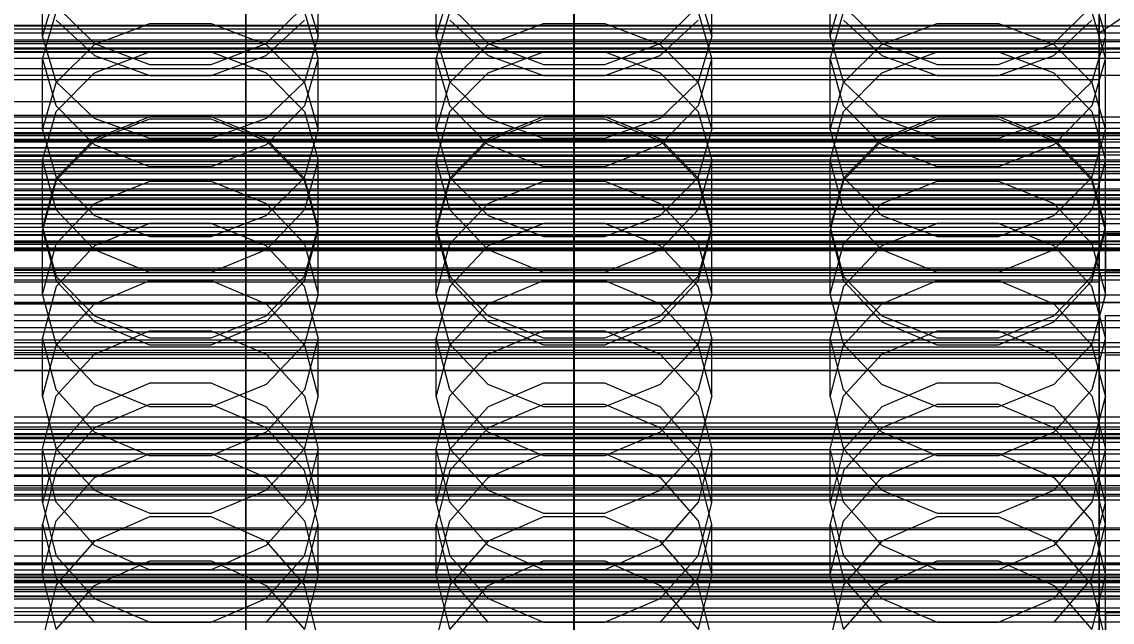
# Model space of a CAD drawing. Header units: millimetres. Extents: x -1970 to 59977, y -65068 to 6837.
# Drawn here: x -34.2 to 132, y -34122.2 to -34030.7 of the extents above; entities that cross this region are included whole.
import ezdxf

# ---------------------------------------------------------------- set-up
doc = ezdxf.new("R2010")
doc.units = ezdxf.units.MM
for name, color, linetype, lineweight in [('COTAS_O', 1, 'Continuous', 0), ('frontal_briquetadora', 7, 'Continuous', 0), ('frontal_C01', 7, 'Continuous', 0), ('frontal_C02', 7, 'Continuous', 0), ('frontal_C03', 7, 'Continuous', 0), ('frontal_mezcladora', 7, 'Continuous', 0), ('frontal_secador', 7, 'Continuous', 0)]:
    doc.layers.add(name, color=color, linetype=linetype, lineweight=lineweight)
doc.dimstyles.new('R19_100', dxfattribs={"dimtxt": 250, "dimasz": 150, "dimexe": 150, "dimexo": 80, "dimgap": 100, "dimtad": 1, "dimtih": 1, "dimtoh": 1, "dimdsep": 46, "dimcen": 0.09, "dimadec": 0, "dimazin": 0, "dimtfac": 1, "dimtdec": 4, "dimtofl": 0, "dimtmove": 0, "dimatfit": 3, "dimfxl": 1, "dimtolj": 1, "dimtzin": 0, "dimarcsym": 0})

# ---------------------------------------------------------------- blocks, each defined once
blk = doc.blocks.new('*D39')
at = {"layer": 'COTAS_O', "color": 0, "lineweight": -2, "transparency": 16777216}
for p, q in [((-1725, -34320), (-1725, -33550)), ((1725, -34320), (1725, -33550)), ((-1575, -33700), (1575, -33700))]:
    blk.add_line(p, q, dxfattribs=at)
at = {"layer": 'COTAS_O', "color": 0, "transparency": 16777216}
for points in [[(-1575, -33675), (-1575, -33725), (-1725, -33700)], [(1575, -33675), (1575, -33725), (1725, -33700)]]:
    blk.add_solid(points, dxfattribs=at)
at = {"layer": 'Defpoints', "color": 0, "transparency": 16777216}
for p in [(1725, -33700), (-1725, -34400), (1725, -34400)]:
    blk.add_point(p, dxfattribs=at)
blk = doc.blocks.new('*D42')
at = {"layer": 'COTAS_O', "color": 0, "lineweight": -2, "transparency": 16777216}
for p, q in [((-570, -33700), (200, -33700)), ((50, -34750), (50, -33850)), ((-570, -34900), (200, -34900))]:
    blk.add_line(p, q, dxfattribs=at)
at = {"layer": 'COTAS_O', "color": 0, "transparency": 16777216}
for points in [[(25, -33850), (75, -33850), (50, -33700)], [(25, -34750), (75, -34750), (50, -34900)]]:
    blk.add_solid(points, dxfattribs=at)
at = {"layer": 'Defpoints', "color": 0, "transparency": 16777216}
for p in [(-650, -33700), (50, -33700), (-650, -34900)]:
    blk.add_point(p, dxfattribs=at)
blk = doc.blocks.new('*D43')
at = {"layer": 'COTAS_O', "color": 0, "lineweight": -2, "transparency": 16777216}
for p, q in [((-650, -34820), (-650, -34050)), ((650, -34820), (650, -34050)), ((-500, -34200), (500, -34200))]:
    blk.add_line(p, q, dxfattribs=at)
at = {"layer": 'COTAS_O', "color": 0, "transparency": 16777216}
for points in [[(-500, -34175), (-500, -34225), (-650, -34200)], [(500, -34175), (500, -34225), (650, -34200)]]:
    blk.add_solid(points, dxfattribs=at)
at = {"layer": 'Defpoints', "color": 0, "transparency": 16777216}
for p in [(650, -34200), (-650, -34900), (650, -34900)]:
    blk.add_point(p, dxfattribs=at)

msp = doc.modelspace()

# ---------------------------------------------------------------- linework, layer by layer
at = {"layer": 'frontal_briquetadora'}
for p, q in [((-31, -34032.877), (-31, -34021.231)), ((11, -34032.877), (11, -34021.231)), ((29, -34032.877), (29, -34021.231)), ((71, -34032.877), (71, -34021.231)), ((89, -34032.877), (89, -34021.231)), ((131, -34032.877), (131, -34021.231)), ((-31, -34032.877), (-28.92, -34025.929)), ((8.92, -34025.929), (11, -34032.877)), ((29, -34032.877), (31.08, -34025.929)), ((68.92, -34025.929), (71, -34032.877)), ((89, -34032.877), (91.08, -34025.929)), ((128.92, -34025.929), (131, -34032.877)), ((-28.92, -34029.048), (-31, -34036.213)), ((-28.92, -34028.248), (-23.094, -34033.973)), ((3.094, -34033.973), (8.92, -34028.248)), ((11, -34036.213), (8.92, -34029.048)), ((31.08, -34029.048), (29, -34036.213)), ((31.08, -34028.248), (36.906, -34033.973)), ((63.094, -34033.973), (68.92, -34028.248)), ((71, -34036.213), (68.92, -34029.048)), ((91.08, -34029.048), (89, -34036.213)), ((91.08, -34028.248), (96.906, -34033.973)), ((123.094, -34033.973), (128.92, -34028.248)), ((131, -34036.213), (128.92, -34029.048)), ((-28.92, -34030.42), (-23.093, -34035.834)), ((3.093, -34035.834), (8.92, -34030.42)), ((31.08, -34030.42), (36.907, -34035.834)), ((63.093, -34035.834), (68.92, -34030.42)), ((91.08, -34030.42), (96.907, -34035.834)), ((123.093, -34035.834), (128.92, -34030.42)), ((-23.093, -34034.145), (-14.673, -34030.928)), ((-14.673, -34030.928), (-5.327, -34030.928)), ((-5.327, -34030.928), (3.093, -34034.145)), ((36.907, -34034.145), (45.327, -34030.928)), ((45.327, -34030.928), (54.673, -34030.928)), ((54.673, -34030.928), (63.093, -34034.145)), ((96.907, -34034.145), (105.327, -34030.928)), ((105.327, -34030.928), (114.673, -34030.928)), ((114.673, -34030.928), (123.093, -34034.145)), ((-28.92, -34039.824), (-31, -34032.877)), ((-23.094, -34033.973), (-14.674, -34037.189)), ((-5.326, -34037.189), (3.094, -34033.973)), ((11, -34032.877), (8.92, -34039.824)), ((31.08, -34039.824), (29, -34032.877)), ((36.906, -34033.973), (45.326, -34037.189)), ((54.674, -34037.189), (63.094, -34033.973)), ((71, -34032.877), (68.92, -34039.824)), ((91.08, -34039.824), (89, -34032.877)), ((96.906, -34033.973), (105.326, -34037.189)), ((114.674, -34037.189), (123.094, -34033.973)), ((131, -34032.877), (128.92, -34039.824)), ((-28.92, -34039.942), (-23.093, -34034.145)), ((-23.094, -34038.466), (-14.674, -34035.24)), ((-14.674, -34035.24), (-5.326, -34035.24)), ((-5.326, -34035.24), (3.094, -34038.466)), ((3.093, -34034.145), (8.92, -34039.942)), ((31.08, -34039.942), (36.907, -34034.145)), ((36.906, -34038.466), (45.326, -34035.24)), ((45.326, -34035.24), (54.674, -34035.24)), ((54.674, -34035.24), (63.094, -34038.466)), ((63.093, -34034.145), (68.92, -34039.942)), ((91.08, -34039.942), (96.907, -34034.145)), ((96.906, -34038.466), (105.326, -34035.24)), ((105.326, -34035.24), (114.674, -34035.24)), ((114.674, -34035.24), (123.094, -34038.466)), ((123.093, -34034.145), (128.92, -34039.942)), ((-28.92, -34043.507), (-31, -34036.213)), ((-31, -34047.171), (-31, -34036.213)), ((-23.093, -34035.834), (-14.673, -34038.839)), ((-14.674, -34037.189), (-5.326, -34037.189)), ((-5.327, -34038.839), (3.093, -34035.834)), ((11, -34036.213), (8.92, -34043.507)), ((11, -34047.171), (11, -34036.213)), ((31.08, -34043.507), (29, -34036.213)), ((29, -34047.171), (29, -34036.213)), ((36.907, -34035.834), (45.327, -34038.839)), ((45.326, -34037.189), (54.674, -34037.189)), ((54.673, -34038.839), (63.093, -34035.834)), ((71, -34036.213), (68.92, -34043.507)), ((71, -34047.171), (71, -34036.213)), ((91.08, -34043.507), (89, -34036.213)), ((89, -34047.171), (89, -34036.213)), ((96.907, -34035.834), (105.327, -34038.839)), ((105.326, -34037.189), (114.674, -34037.189)), ((114.673, -34038.839), (123.093, -34035.834)), ((131, -34036.213), (128.92, -34043.507)), ((131, -34047.171), (131, -34036.213)), ((-28.92, -34044.338), (-23.094, -34038.466)), ((-14.673, -34038.839), (-5.327, -34038.839)), ((3.094, -34038.466), (8.92, -34044.338)), ((31.08, -34044.338), (36.906, -34038.466)), ((45.327, -34038.839), (54.673, -34038.839)), ((63.094, -34038.466), (68.92, -34044.338)), ((91.08, -34044.338), (96.906, -34038.466)), ((105.327, -34038.839), (114.673, -34038.839)), ((123.094, -34038.466), (128.92, -34044.338)), ((-31, -34047.171), (-28.92, -34039.942)), ((-23.093, -34045.396), (-28.92, -34039.824)), ((8.92, -34039.824), (3.093, -34045.396)), ((8.92, -34039.942), (11, -34047.171)), ((29, -34047.171), (31.08, -34039.942)), ((36.907, -34045.396), (31.08, -34039.824)), ((68.92, -34039.824), (63.093, -34045.396)), ((68.92, -34039.942), (71, -34047.171)), ((89, -34047.171), (91.08, -34039.942)), ((96.907, -34045.396), (91.08, -34039.824)), ((128.92, -34039.824), (123.093, -34045.396)), ((128.92, -34039.942), (131, -34047.171)), ((-23.094, -34049.448), (-28.92, -34043.507)), ((8.92, -34043.507), (3.094, -34049.448)), ((36.906, -34049.448), (31.08, -34043.507)), ((68.92, -34043.507), (63.094, -34049.448)), ((96.906, -34049.448), (91.08, -34043.507)), ((128.92, -34043.507), (123.094, -34049.448)), ((-31, -34051.77), (-28.92, -34044.338)), ((-14.674, -34045.526), (-23.094, -34048.83)), ((-14.673, -34045.18), (-23.093, -34048.514)), ((-14.673, -34048.488), (-23.093, -34045.396)), ((-5.326, -34045.526), (-14.674, -34045.526)), ((-5.327, -34045.18), (-14.673, -34045.18)), ((3.093, -34048.514), (-5.327, -34045.18)), ((3.093, -34045.396), (-5.327, -34048.488)), ((3.094, -34048.83), (-5.326, -34045.526)), ((8.92, -34044.338), (11, -34051.77)), ((29, -34051.77), (31.08, -34044.338)), ((45.326, -34045.526), (36.906, -34048.83)), ((45.327, -34045.18), (36.907, -34048.514)), ((45.327, -34048.488), (36.907, -34045.396)), ((54.674, -34045.526), (45.326, -34045.526)), ((54.673, -34045.18), (45.327, -34045.18)), ((63.093, -34048.514), (54.673, -34045.18)), ((63.093, -34045.396), (54.673, -34048.488)), ((63.094, -34048.83), (54.674, -34045.526)), ((68.92, -34044.338), (71, -34051.77)), ((89, -34051.77), (91.08, -34044.338)), ((105.326, -34045.526), (96.906, -34048.83)), ((105.327, -34045.18), (96.907, -34048.514)), ((105.327, -34048.488), (96.907, -34045.396)), ((114.674, -34045.526), (105.326, -34045.526)), ((114.673, -34045.18), (105.327, -34045.18)), ((123.093, -34048.514), (114.673, -34045.18)), ((123.093, -34045.396), (114.673, -34048.488)), ((123.094, -34048.83), (114.674, -34045.526)), ((128.92, -34044.338), (131, -34051.77)), ((-31, -34047.171), (-28.92, -34054.4)), ((8.92, -34054.4), (11, -34047.171)), ((29, -34047.171), (31.08, -34054.4)), ((68.92, -34054.4), (71, -34047.171)), ((89, -34047.171), (91.08, -34054.4)), ((128.92, -34054.4), (131, -34047.171)), ((-23.093, -34048.514), (-28.92, -34054.522)), ((-23.094, -34048.83), (-28.92, -34054.842)), ((-5.327, -34048.488), (-14.673, -34048.488)), ((8.92, -34054.522), (3.093, -34048.514)), ((8.92, -34054.842), (3.094, -34048.83)), ((36.907, -34048.514), (31.08, -34054.522)), ((36.906, -34048.83), (31.08, -34054.842)), ((54.673, -34048.488), (45.327, -34048.488)), ((68.92, -34054.522), (63.093, -34048.514)), ((68.92, -34054.842), (63.094, -34048.83)), ((96.907, -34048.514), (91.08, -34054.522)), ((96.906, -34048.83), (91.08, -34054.842)), ((114.673, -34048.488), (105.327, -34048.488)), ((128.92, -34054.522), (123.093, -34048.514)), ((128.92, -34054.842), (123.094, -34048.83)), ((-14.674, -34052.781), (-23.094, -34049.448)), ((3.094, -34049.448), (-5.326, -34052.781)), ((45.326, -34052.781), (36.906, -34049.448)), ((63.094, -34049.448), (54.674, -34052.781)), ((105.326, -34052.781), (96.906, -34049.448)), ((123.094, -34049.448), (114.674, -34052.781)), ((-160, -34051.97), (200, -34051.97)), ((-28.92, -34059.324), (-31, -34051.77)), ((-31, -34062.014), (-31, -34051.77)), ((11, -34051.77), (8.92, -34059.324)), ((11, -34062.014), (11, -34051.77)), ((31.08, -34059.324), (29, -34051.77)), ((29, -34062.014), (29, -34051.77)), ((71, -34051.77), (68.92, -34059.324)), ((71, -34062.014), (71, -34051.77)), ((91.08, -34059.324), (89, -34051.77)), ((89, -34062.014), (89, -34051.77)), ((131, -34051.77), (128.92, -34059.324)), ((131, -34062.014), (131, -34051.77)), ((-5.326, -34052.781), (-14.674, -34052.781)), ((54.674, -34052.781), (45.326, -34052.781)), ((114.674, -34052.781), (105.326, -34052.781)), ((-28.92, -34054.522), (-31, -34062.014)), ((-28.92, -34054.842), (-31, -34062.443)), ((-28.92, -34054.4), (-23.093, -34060.197)), ((-23.093, -34058.398), (-14.673, -34054.99)), ((-14.673, -34054.99), (-5.327, -34054.99)), ((-5.327, -34054.99), (3.093, -34058.398)), ((3.093, -34060.197), (8.92, -34054.4)), ((11, -34062.014), (8.92, -34054.522)), ((11, -34062.443), (8.92, -34054.842)), ((31.08, -34054.522), (29, -34062.014)), ((31.08, -34054.842), (29, -34062.443)), ((31.08, -34054.4), (36.907, -34060.197)), ((36.907, -34058.398), (45.327, -34054.99)), ((45.327, -34054.99), (54.673, -34054.99)), ((54.673, -34054.99), (63.093, -34058.398)), ((63.093, -34060.197), (68.92, -34054.4)), ((71, -34062.014), (68.92, -34054.522)), ((71, -34062.443), (68.92, -34054.842)), ((91.08, -34054.522), (89, -34062.014)), ((91.08, -34054.842), (89, -34062.443)), ((91.08, -34054.4), (96.907, -34060.197)), ((96.907, -34058.398), (105.327, -34054.99)), ((105.327, -34054.99), (114.673, -34054.99)), ((114.673, -34054.99), (123.093, -34058.398)), ((123.093, -34060.197), (128.92, -34054.4)), ((131, -34062.014), (128.92, -34054.522)), ((131, -34062.443), (128.92, -34054.842)), ((-160, -34056.386), (200, -34056.386)), ((-28.92, -34064.539), (-23.093, -34058.398)), ((3.093, -34058.398), (8.92, -34064.539)), ((31.08, -34064.539), (36.907, -34058.398)), ((63.093, -34058.398), (68.92, -34064.539)), ((91.08, -34064.539), (96.907, -34058.398)), ((123.093, -34058.398), (128.92, -34064.539)), ((-160, -34060.009), (200, -34060.009)), ((-23.094, -34065.466), (-28.92, -34059.324)), ((-23.093, -34060.197), (-14.673, -34063.414)), ((-5.327, -34063.414), (3.093, -34060.197)), ((8.92, -34059.324), (3.094, -34065.466)), ((36.906, -34065.466), (31.08, -34059.324)), ((36.907, -34060.197), (45.327, -34063.414)), ((54.673, -34063.414), (63.093, -34060.197)), ((68.92, -34059.324), (63.094, -34065.466)), ((96.906, -34065.466), (91.08, -34059.324)), ((96.907, -34060.197), (105.327, -34063.414)), ((114.673, -34063.414), (123.093, -34060.197)), ((128.92, -34059.324), (123.094, -34065.466)), ((-31, -34062.014), (-28.92, -34069.506)), ((-14.674, -34061.412), (-23.094, -34064.828)), ((-5.326, -34061.412), (-14.674, -34061.412)), ((3.094, -34064.828), (-5.326, -34061.412)), ((8.92, -34069.506), (11, -34062.014)), ((29, -34062.014), (31.08, -34069.506)), ((45.326, -34061.412), (36.906, -34064.828)), ((54.674, -34061.412), (45.326, -34061.412)), ((63.094, -34064.828), (54.674, -34061.412)), ((68.92, -34069.506), (71, -34062.014)), ((89, -34062.014), (91.08, -34069.506)), ((105.326, -34061.412), (96.906, -34064.828)), ((114.674, -34061.412), (105.326, -34061.412)), ((123.094, -34064.828), (114.674, -34061.412)), ((128.92, -34069.506), (131, -34062.014)), ((-31, -34072.197), (-31, -34062.443)), ((-31, -34062.443), (-28.92, -34070.159)), ((-14.673, -34063.414), (-5.327, -34063.414)), ((8.92, -34070.159), (11, -34062.443)), ((11, -34072.197), (11, -34062.443)), ((29, -34072.197), (29, -34062.443)), ((29, -34062.443), (31.08, -34070.159)), ((45.327, -34063.414), (54.673, -34063.414)), ((68.92, -34070.159), (71, -34062.443)), ((71, -34072.197), (71, -34062.443)), ((89, -34072.197), (89, -34062.443)), ((89, -34062.443), (91.08, -34070.159)), ((105.327, -34063.414), (114.673, -34063.414)), ((128.92, -34070.159), (131, -34062.443)), ((131, -34072.197), (131, -34062.443)), ((-160, -34064.151), (200, -34064.151)), ((-31, -34072.197), (-28.92, -34064.539)), ((-23.094, -34064.828), (-28.92, -34071.036)), ((-14.674, -34068.909), (-23.094, -34065.466)), ((3.094, -34065.466), (-5.326, -34068.909)), ((8.92, -34071.036), (3.094, -34064.828)), ((8.92, -34064.539), (11, -34072.197)), ((29, -34072.197), (31.08, -34064.539)), ((36.906, -34064.828), (31.08, -34071.036)), ((45.326, -34068.909), (36.906, -34065.466)), ((63.094, -34065.466), (54.674, -34068.909)), ((68.92, -34071.036), (63.094, -34064.828)), ((68.92, -34064.539), (71, -34072.197)), ((89, -34072.197), (91.08, -34064.539)), ((96.906, -34064.828), (91.08, -34071.036)), ((105.326, -34068.909), (96.906, -34065.466)), ((123.094, -34065.466), (114.674, -34068.909)), ((128.92, -34071.036), (123.094, -34064.828)), ((128.92, -34064.539), (131, -34072.197)), ((-160, -34068.567), (200, -34068.567)), ((-5.326, -34068.909), (-14.674, -34068.909)), ((54.674, -34068.909), (45.326, -34068.909)), ((114.674, -34068.909), (105.326, -34068.909)), ((-28.92, -34069.506), (-23.093, -34075.515)), ((-28.92, -34070.159), (-23.094, -34076.428)), ((-23.093, -34073.656), (-14.673, -34070.144)), ((-14.673, -34070.144), (-5.327, -34070.144)), ((-5.327, -34070.144), (3.093, -34073.656)), ((3.093, -34075.515), (8.92, -34069.506)), ((3.094, -34076.428), (8.92, -34070.159)), ((31.08, -34069.506), (36.907, -34075.515)), ((31.08, -34070.159), (36.906, -34076.428)), ((36.907, -34073.656), (45.327, -34070.144)), ((45.327, -34070.144), (54.673, -34070.144)), ((54.673, -34070.144), (63.093, -34073.656)), ((63.093, -34075.515), (68.92, -34069.506)), ((63.094, -34076.428), (68.92, -34070.159)), ((91.08, -34069.506), (96.907, -34075.515)), ((91.08, -34070.159), (96.906, -34076.428)), ((96.907, -34073.656), (105.327, -34070.144)), ((105.327, -34070.144), (114.673, -34070.144)), ((114.673, -34070.144), (123.093, -34073.656)), ((123.093, -34075.515), (128.92, -34069.506)), ((123.094, -34076.428), (128.92, -34070.159)), ((-28.92, -34071.036), (-31, -34078.875)), ((-28.92, -34079.855), (-31, -34072.197)), ((11, -34078.875), (8.92, -34071.036)), ((11, -34072.197), (8.92, -34079.855)), ((31.08, -34071.036), (29, -34078.875)), ((31.08, -34079.855), (29, -34072.197)), ((71, -34078.875), (68.92, -34071.036)), ((71, -34072.197), (68.92, -34079.855)), ((91.08, -34071.036), (89, -34078.875)), ((91.08, -34079.855), (89, -34072.197)), ((131, -34078.875), (128.92, -34071.036)), ((131, -34072.197), (128.92, -34079.855)), ((-28.92, -34079.984), (-23.093, -34073.656)), ((3.093, -34073.656), (8.92, -34079.984)), ((31.08, -34079.984), (36.907, -34073.656)), ((63.093, -34073.656), (68.92, -34079.984)), ((91.08, -34079.984), (96.907, -34073.656)), ((123.093, -34073.656), (128.92, -34079.984)), ((-23.093, -34075.515), (-14.673, -34078.849)), ((-5.327, -34078.849), (3.093, -34075.515)), ((36.907, -34075.515), (45.327, -34078.849)), ((54.673, -34078.849), (63.093, -34075.515)), ((96.907, -34075.515), (105.327, -34078.849)), ((114.673, -34078.849), (123.093, -34075.515)), ((-23.094, -34076.428), (-14.674, -34079.94)), ((-5.326, -34079.94), (3.094, -34076.428)), ((36.906, -34076.428), (45.326, -34079.94)), ((54.674, -34079.94), (63.094, -34076.428)), ((96.906, -34076.428), (105.326, -34079.94)), ((114.674, -34079.94), (123.094, -34076.428)), ((-28.92, -34086.819), (-31, -34078.875)), ((-31, -34087.875), (-31, -34078.875)), ((-23.094, -34081.332), (-14.674, -34077.812)), ((-14.674, -34077.812), (-5.326, -34077.812)), ((-14.673, -34078.849), (-5.327, -34078.849)), ((-5.326, -34077.812), (3.094, -34081.332)), ((11, -34078.875), (8.92, -34086.82)), ((11, -34087.875), (11, -34078.875)), ((31.08, -34086.819), (29, -34078.875)), ((29, -34087.875), (29, -34078.875)), ((36.906, -34081.332), (45.326, -34077.812)), ((45.326, -34077.812), (54.674, -34077.812)), ((45.327, -34078.849), (54.673, -34078.849)), ((54.674, -34077.812), (63.094, -34081.332)), ((71, -34078.875), (68.92, -34086.82)), ((71, -34087.875), (71, -34078.875)), ((91.08, -34086.819), (89, -34078.875)), ((89, -34087.875), (89, -34078.875)), ((96.906, -34081.332), (105.326, -34077.812)), ((105.326, -34077.812), (114.674, -34077.812)), ((105.327, -34078.849), (114.673, -34078.849)), ((114.674, -34077.812), (123.094, -34081.332)), ((131, -34078.875), (128.92, -34086.82)), ((131, -34087.875), (131, -34078.875)), ((-31, -34087.875), (-28.92, -34079.984)), ((-23.093, -34085.996), (-28.92, -34079.855)), ((-14.674, -34079.94), (-5.326, -34079.94)), ((8.92, -34079.855), (3.093, -34085.996)), ((8.92, -34079.984), (11, -34087.875)), ((29, -34087.875), (31.08, -34079.984)), ((36.907, -34085.996), (31.08, -34079.855)), ((45.326, -34079.94), (54.674, -34079.94)), ((68.92, -34079.855), (63.093, -34085.996)), ((68.92, -34079.984), (71, -34087.875)), ((89, -34087.875), (91.08, -34079.984)), ((96.907, -34085.996), (91.08, -34079.855)), ((105.326, -34079.94), (114.674, -34079.94)), ((128.92, -34079.855), (123.093, -34085.996)), ((128.92, -34079.984), (131, -34087.875)), ((-28.92, -34087.722), (-23.094, -34081.332)), ((3.094, -34081.332), (8.92, -34087.722)), ((31.08, -34087.722), (36.906, -34081.332)), ((63.094, -34081.332), (68.92, -34087.722)), ((91.08, -34087.722), (96.906, -34081.332)), ((123.094, -34081.332), (128.92, -34087.722)), ((-23.094, -34093.266), (-28.92, -34086.819)), ((-14.673, -34085.792), (-23.093, -34089.399)), ((-14.673, -34089.404), (-23.093, -34085.996)), ((-5.327, -34085.792), (-14.673, -34085.792)), ((3.093, -34089.399), (-5.327, -34085.792)), ((3.093, -34085.996), (-5.327, -34089.404)), ((8.92, -34086.82), (3.094, -34093.266)), ((36.906, -34093.266), (31.08, -34086.819)), ((45.327, -34085.792), (36.907, -34089.399)), ((45.327, -34089.404), (36.907, -34085.996)), ((54.673, -34085.792), (45.327, -34085.792)), ((63.093, -34089.399), (54.673, -34085.792)), ((63.093, -34085.996), (54.673, -34089.404)), ((68.92, -34086.82), (63.094, -34093.266)), ((96.906, -34093.266), (91.08, -34086.819)), ((105.327, -34085.792), (96.907, -34089.399)), ((105.327, -34089.404), (96.907, -34085.996)), ((114.673, -34085.792), (105.327, -34085.792)), ((123.093, -34089.399), (114.673, -34085.792)), ((123.093, -34085.996), (114.673, -34089.404)), ((128.92, -34086.82), (123.094, -34093.266)), ((-31, -34095.779), (-28.92, -34087.722)), ((-31, -34087.875), (-28.92, -34095.766)), ((8.92, -34087.722), (11, -34095.779)), ((8.92, -34095.766), (11, -34087.875)), ((29, -34095.779), (31.08, -34087.722)), ((29, -34087.875), (31.08, -34095.766)), ((68.92, -34087.722), (71, -34095.779)), ((68.92, -34095.766), (71, -34087.875)), ((89, -34095.779), (91.08, -34087.722)), ((89, -34087.875), (91.08, -34095.766)), ((128.92, -34087.722), (131, -34095.779)), ((128.92, -34095.766), (131, -34087.875)), ((-23.093, -34089.399), (-28.92, -34095.899)), ((-14.674, -34089.012), (-23.094, -34092.596)), ((-5.326, -34089.012), (-14.674, -34089.012)), ((-5.327, -34089.404), (-14.673, -34089.404)), ((3.094, -34092.596), (-5.326, -34089.012)), ((8.92, -34095.899), (3.093, -34089.399)), ((36.907, -34089.399), (31.08, -34095.899)), ((45.326, -34089.012), (36.906, -34092.596)), ((54.674, -34089.012), (45.326, -34089.012)), ((54.673, -34089.404), (45.327, -34089.404)), ((63.094, -34092.596), (54.674, -34089.012)), ((68.92, -34095.899), (63.093, -34089.399)), ((96.907, -34089.399), (91.08, -34095.899)), ((105.326, -34089.012), (96.906, -34092.596)), ((114.674, -34089.012), (105.326, -34089.012)), ((114.673, -34089.404), (105.327, -34089.404)), ((123.094, -34092.596), (114.674, -34089.012)), ((128.92, -34095.899), (123.093, -34089.399)), ((-23.094, -34092.596), (-28.92, -34099.099)), ((-14.674, -34096.873), (-23.094, -34093.266)), ((3.094, -34093.266), (-5.326, -34096.873)), ((8.92, -34099.099), (3.094, -34092.596)), ((36.906, -34092.596), (31.08, -34099.099)), ((45.326, -34096.873), (36.906, -34093.266)), ((63.094, -34093.266), (54.674, -34096.873)), ((68.92, -34099.099), (63.094, -34092.596)), ((96.906, -34092.596), (91.08, -34099.099)), ((105.326, -34096.873), (96.906, -34093.266)), ((123.094, -34093.266), (114.674, -34096.873)), ((128.92, -34099.099), (123.094, -34092.596)), ((-28.92, -34103.933), (-31, -34095.779)), ((-31, -34104.004), (-31, -34095.779)), ((-28.92, -34095.899), (-31, -34104.004)), ((-28.92, -34095.766), (-23.093, -34102.094)), ((-23.093, -34100.145), (-14.673, -34096.48)), ((-5.326, -34096.873), (-14.674, -34096.873)), ((-14.673, -34096.48), (-5.327, -34096.48)), ((-5.327, -34096.48), (3.093, -34100.145)), ((3.093, -34102.094), (8.92, -34095.766)), ((11, -34095.779), (8.92, -34103.933)), ((11, -34104.004), (8.92, -34095.899)), ((11, -34104.004), (11, -34095.779)), ((31.08, -34103.933), (29, -34095.779)), ((29, -34104.004), (29, -34095.779)), ((31.08, -34095.899), (29, -34104.004)), ((31.08, -34095.766), (36.907, -34102.094)), ((36.907, -34100.145), (45.327, -34096.48)), ((54.674, -34096.873), (45.326, -34096.873)), ((45.327, -34096.48), (54.673, -34096.48)), ((54.673, -34096.48), (63.093, -34100.145)), ((63.093, -34102.094), (68.92, -34095.766)), ((71, -34095.779), (68.92, -34103.933)), ((71, -34104.004), (68.92, -34095.899)), ((71, -34104.004), (71, -34095.779)), ((91.08, -34103.933), (89, -34095.779)), ((89, -34104.004), (89, -34095.779)), ((91.08, -34095.899), (89, -34104.004)), ((91.08, -34095.766), (96.907, -34102.094)), ((96.907, -34100.145), (105.327, -34096.48)), ((114.674, -34096.873), (105.326, -34096.873)), ((105.327, -34096.48), (114.673, -34096.48)), ((114.673, -34096.48), (123.093, -34100.145)), ((123.093, -34102.094), (128.92, -34095.766)), ((131, -34095.779), (128.92, -34103.933)), ((131, -34104.004), (128.92, -34095.899)), ((131, -34104.004), (131, -34095.779)), ((200, -34100), (-160, -34100)), ((-28.92, -34099.099), (-31, -34107.292)), ((-28.92, -34106.751), (-23.093, -34100.145)), ((3.093, -34100.145), (8.92, -34106.751)), ((11, -34107.292), (8.92, -34099.099)), ((31.08, -34099.099), (29, -34107.292)), ((31.08, -34106.751), (36.907, -34100.145)), ((63.093, -34100.145), (68.92, -34106.751)), ((71, -34107.292), (68.92, -34099.099)), ((91.08, -34099.099), (89, -34107.292)), ((91.08, -34106.751), (96.907, -34100.145)), ((123.093, -34100.145), (128.92, -34106.751)), ((131, -34107.292), (128.92, -34099.099)), ((-23.093, -34102.094), (-14.673, -34105.606)), ((-5.327, -34105.606), (3.093, -34102.094)), ((36.907, -34102.094), (45.327, -34105.606)), ((54.673, -34105.606), (63.093, -34102.094)), ((96.907, -34102.094), (105.327, -34105.606)), ((114.673, -34105.606), (123.093, -34102.094)), ((-31, -34104.004), (-28.92, -34112.109)), ((-23.094, -34110.541), (-28.92, -34103.933)), ((8.92, -34103.933), (3.094, -34110.541)), ((8.92, -34112.109), (11, -34104.004)), ((29, -34104.004), (31.08, -34112.109)), ((36.906, -34110.541), (31.08, -34103.933)), ((68.92, -34103.933), (63.094, -34110.541)), ((68.92, -34112.109), (71, -34104.004)), ((89, -34104.004), (91.08, -34112.109)), ((96.906, -34110.541), (91.08, -34103.933)), ((128.92, -34103.933), (123.094, -34110.541)), ((128.92, -34112.109), (131, -34104.004)), ((-31, -34114.988), (-28.92, -34106.751)), ((-14.674, -34106.182), (-23.094, -34109.855)), ((-5.326, -34106.182), (-14.674, -34106.182)), ((-14.673, -34105.606), (-5.327, -34105.606)), ((3.094, -34109.855), (-5.326, -34106.182)), ((8.92, -34106.751), (11, -34114.988)), ((29, -34114.988), (31.08, -34106.751)), ((45.326, -34106.182), (36.906, -34109.855)), ((54.674, -34106.182), (45.326, -34106.182)), ((45.327, -34105.606), (54.673, -34105.606)), ((63.094, -34109.855), (54.674, -34106.182)), ((68.92, -34106.751), (71, -34114.988)), ((89, -34114.988), (91.08, -34106.751)), ((105.326, -34106.182), (96.906, -34109.855)), ((114.674, -34106.182), (105.326, -34106.182)), ((105.327, -34105.606), (114.673, -34105.606)), ((123.094, -34109.855), (114.674, -34106.182)), ((128.92, -34106.751), (131, -34114.988)), ((-31, -34114.988), (-31, -34107.292)), ((-31, -34107.292), (-28.92, -34115.574)), ((8.92, -34115.574), (11, -34107.292)), ((11, -34114.988), (11, -34107.292)), ((29, -34114.988), (29, -34107.292)), ((29, -34107.292), (31.08, -34115.574)), ((68.92, -34115.574), (71, -34107.292)), ((71, -34114.988), (71, -34107.292)), ((89, -34114.988), (89, -34107.292)), ((89, -34107.292), (91.08, -34115.574)), ((128.92, -34115.574), (131, -34107.292)), ((131, -34114.988), (131, -34107.292)), ((-23.094, -34109.855), (-28.92, -34116.514)), ((8.92, -34116.514), (3.094, -34109.855)), ((36.906, -34109.855), (31.08, -34116.514)), ((68.92, -34116.514), (63.094, -34109.855)), ((96.906, -34109.855), (91.08, -34116.514)), ((128.92, -34116.514), (123.094, -34109.855)), ((-28.92, -34112.109), (-23.093, -34118.608)), ((-14.674, -34114.235), (-23.094, -34110.541)), ((3.094, -34110.541), (-5.326, -34114.235)), ((3.093, -34118.608), (8.92, -34112.109)), ((31.08, -34112.109), (36.907, -34118.608)), ((45.326, -34114.235), (36.906, -34110.541)), ((63.094, -34110.541), (54.674, -34114.235)), ((63.093, -34118.608), (68.92, -34112.109)), ((91.08, -34112.109), (96.907, -34118.608)), ((105.326, -34114.235), (96.906, -34110.541)), ((123.094, -34110.541), (114.674, -34114.235)), ((123.093, -34118.608), (128.92, -34112.109)), ((-23.093, -34116.612), (-14.673, -34112.866)), ((-14.673, -34112.866), (-5.327, -34112.866)), ((-5.327, -34112.866), (3.093, -34116.612)), ((36.907, -34116.612), (45.327, -34112.866)), ((45.327, -34112.866), (54.673, -34112.866)), ((54.673, -34112.866), (63.093, -34116.612)), ((96.907, -34116.612), (105.327, -34112.866)), ((105.327, -34112.866), (114.673, -34112.866)), ((114.673, -34112.866), (123.093, -34116.612)), ((-28.92, -34123.224), (-31, -34114.988)), ((-5.326, -34114.235), (-14.674, -34114.235)), ((11, -34114.988), (8.92, -34123.224)), ((31.08, -34123.224), (29, -34114.988)), ((54.674, -34114.235), (45.326, -34114.235)), ((71, -34114.988), (68.92, -34123.224)), ((91.08, -34123.224), (89, -34114.988)), ((114.674, -34114.235), (105.326, -34114.235)), ((131, -34114.988), (128.92, -34123.224)), ((-28.92, -34116.514), (-31, -34124.892)), ((-28.92, -34115.574), (-23.094, -34122.28)), ((-28.92, -34123.363), (-23.093, -34116.612)), ((3.093, -34116.612), (8.92, -34123.363)), ((3.094, -34122.28), (8.92, -34115.574)), ((11, -34124.892), (8.92, -34116.514)), ((31.08, -34116.514), (29, -34124.892)), ((31.08, -34115.574), (36.906, -34122.28)), ((31.08, -34123.363), (36.907, -34116.612)), ((63.093, -34116.612), (68.92, -34123.363)), ((63.094, -34122.28), (68.92, -34115.574)), ((71, -34124.892), (68.92, -34116.514)), ((91.08, -34116.514), (89, -34124.892)), ((91.08, -34115.574), (96.906, -34122.28)), ((91.08, -34123.363), (96.907, -34116.612)), ((123.093, -34116.612), (128.92, -34123.363)), ((123.094, -34122.28), (128.92, -34115.574)), ((131, -34124.892), (128.92, -34116.514)), ((-23.093, -34118.608), (-14.673, -34122.215)), ((-5.327, -34122.215), (3.093, -34118.608)), ((36.907, -34118.608), (45.327, -34122.215)), ((54.673, -34122.215), (63.093, -34118.608)), ((96.907, -34118.608), (105.327, -34122.215)), ((114.673, -34122.215), (123.093, -34118.608)), ((-14.673, -34122.215), (-5.327, -34122.215)), ((45.327, -34122.215), (54.673, -34122.215)), ((105.327, -34122.215), (114.673, -34122.215))]:
    msp.add_line(p, q, dxfattribs=at)
at = {"layer": 'frontal_C01'}
for p, q in [((0, -33735.682), (0, -34032.379)), ((130, -33735.682), (130, -34032.379)), ((130, -34032.379), (228.298, -33966.78)), ((0, -34323.357), (0, -34026.66)), ((130, -34323.357), (130, -34026.66)), ((-130, -34031.202), (130, -34031.202)), ((-130, -34031.755), (130, -34031.755)), ((-130, -34032.379), (0, -34032.379)), ((-130, -34032.379), (130, -34032.379)), ((0, -34032.379), (0, -34329.075)), ((0, -34032.379), (130, -34032.379)), ((130, -34031.755), (130, -34031.202)), ((130, -34031.202), (130, -34032.379)), ((130, -34033.998), (130, -34031.755)), ((130, -34032.379), (130, -34329.075)), ((130, -34032.379), (130, -34035.204)), ((-130, -34033.998), (130, -34033.998)), ((130, -34037.781), (130, -34033.998)), ((-130, -34035.204), (130, -34035.204)), ((130, -34035.204), (130, -34039.486)), ((-130, -34037.781), (130, -34037.781)), ((130, -34042.844), (130, -34037.781)), ((-130, -34039.486), (130, -34039.486)), ((130, -34039.486), (130, -34044.932)), ((-130, -34042.844), (130, -34042.844)), ((130, -34048.842), (130, -34042.844)), ((-130, -34044.932), (130, -34044.932)), ((130, -34044.932), (130, -34051.172)), ((-148, -34047.584), (148, -34047.584)), ((-148, -34047.779), (148, -34047.779)), ((-148, -34048.001), (148, -34048.001)), ((-148, -34048.575), (148, -34048.575)), ((130, -34048.842), (-130, -34048.842)), ((130, -34055.368), (130, -34048.842)), ((-148, -34049.002), (148, -34049.002)), ((-148, -34049.915), (148, -34049.915)), ((-148, -34050.519), (148, -34050.519)), ((-148, -34051.709), (148, -34051.709)), ((-130, -34051.172), (130, -34051.172)), ((130, -34051.172), (130, -34057.779)), ((-148, -34052.449), (148, -34052.449)), ((148, -34053.834), (-148, -34053.834)), ((-148, -34054.659), (148, -34054.659)), ((-130, -34055.368), (130, -34055.368)), ((130, -34061.976), (130, -34055.368)), ((-148, -34056.146), (148, -34056.146)), ((-148, -34057.001), (148, -34057.001)), ((-148, -34058.488), (148, -34058.488)), ((-130, -34057.779), (130, -34057.779)), ((130, -34057.779), (130, -34064.305)), ((-148, -34059.313), (148, -34059.313)), ((-148, -34060.699), (148, -34060.699)), ((-148, -34061.438), (148, -34061.438)), ((-130, -34061.976), (130, -34061.976)), ((130, -34068.215), (130, -34061.976)), ((-148, -34062.628), (148, -34062.628)), ((-148, -34063.232), (148, -34063.232)), ((-148, -34064.145), (148, -34064.145)), ((-148, -34064.573), (148, -34064.573)), ((-148, -34065.147), (148, -34065.147)), ((-148, -34065.368), (148, -34065.368)), ((-148, -34065.563), (148, -34065.563)), ((-130, -34064.305), (130, -34064.305)), ((130, -34064.305), (130, -34070.303)), ((-130, -34068.215), (130, -34068.215)), ((130, -34073.661), (130, -34068.215)), ((-130, -34070.303), (130, -34070.303)), ((130, -34070.303), (130, -34075.366)), ((-130, -34073.661), (130, -34073.661)), ((130, -34077.943), (130, -34073.661)), ((-130, -34075.366), (130, -34075.366)), ((130, -34075.366), (130, -34079.149)), ((131, -34081.526), (131, -34075.438)), ((131, -34075.438), (149, -34075.438)), ((131, -34120.78), (131, -34075.438)), ((-130, -34077.943), (130, -34077.943)), ((130, -34080.768), (130, -34077.943)), ((-130, -34079.149), (130, -34079.149)), ((130, -34079.149), (130, -34081.392)), ((-130, -34080.768), (130, -34080.768)), ((-130, -34081.392), (130, -34081.392)), ((-130, -34081.945), (130, -34081.945)), ((130, -34081.945), (130, -34080.768)), ((130, -34081.392), (130, -34081.945)), ((149, -34081.526), (131, -34081.526)), ((131, -34126.867), (131, -34081.526)), ((-425, -34115.14), (425, -34115.14)), ((-450, -34115.971), (450, -34115.971)), ((149, -34120.78), (131, -34120.78)), ((131, -34120.78), (131, -34126.867))]:
    msp.add_line(p, q, dxfattribs=at)
at = {"layer": 'frontal_C02'}
for p, q in [((0, -34253.153), (0, -33968.332)), ((130, -34253.153), (130, -33968.332)), ((0, -33974.073), (0, -34258.894)), ((130, -33974.073), (130, -34258.894)), ((131, -34062.959), (131, -34017.437)), ((131, -34068.804), (131, -34023.283)), ((-425, -34057.502), (425, -34057.502)), ((430, -34059.136), (-430, -34059.136)), ((149, -34062.959), (131, -34062.959)), ((131, -34062.959), (131, -34068.804)), ((430, -34064.136), (-430, -34064.136)), ((131, -34068.804), (149, -34068.804)), ((425, -34068.978), (-425, -34068.978)), ((425, -34072.349), (-425, -34072.349)), ((-425, -34083.825), (425, -34083.825))]:
    msp.add_line(p, q, dxfattribs=at)
at = {"layer": 'frontal_C03'}
for p, q in [((1250, -34031.353), (-1250, -34031.353)), ((1250, -34032.41), (-1250, -34032.41)), ((1250, -34034.717), (-1250, -34034.717)), ((1250, -34035.371), (-1250, -34035.371)), ((1250, -34036.252), (-1250, -34036.252)), ((1250, -34046.059), (-1250, -34046.059)), ((1250, -34046.94), (-1250, -34046.94)), ((1250, -34047.593), (-1250, -34047.593)), ((1250, -34049.901), (-1250, -34049.901)), ((-1250, -34050.958), (1250, -34050.958)), ((1250, -34053.81), (-1250, -34053.81)), ((1250, -34054.868), (-1250, -34054.868)), ((1250, -34057.175), (-1250, -34057.175)), ((1250, -34057.828), (-1250, -34057.828)), ((1250, -34058.71), (-1250, -34058.71)), ((1250, -34068.516), (-1250, -34068.516)), ((1250, -34069.398), (-1250, -34069.398)), ((1250, -34070.051), (-1250, -34070.051)), ((1250, -34072.358), (-1250, -34072.358)), ((-1250, -34073.416), (1250, -34073.416)), ((1250, -34076.268), (-1250, -34076.268)), ((1250, -34077.325), (-1250, -34077.325)), ((1250, -34079.633), (-1250, -34079.633)), ((1250, -34080.286), (-1250, -34080.286)), ((1250, -34081.167), (-1250, -34081.167)), ((1250, -34090.974), (-1250, -34090.974)), ((1250, -34091.855), (-1250, -34091.855)), ((1250, -34092.509), (-1250, -34092.509)), ((-1250, -34092.816), (1250, -34092.816)), ((-1250, -34093.614), (1250, -34093.614)), ((-1250, -34094.198), (1250, -34094.198)), ((1250, -34094.816), (-1250, -34094.816)), ((-1250, -34095.873), (1250, -34095.873)), ((-1250, -34096.536), (1250, -34096.536)), ((-1250, -34097.665), (1250, -34097.665)), ((1250, -34098.726), (-1250, -34098.726)), ((1250, -34099.783), (-1250, -34099.783)), ((-1250, -34101.385), (1250, -34101.385)), ((1250, -34102.09), (-1250, -34102.09)), ((1250, -34102.744), (-1250, -34102.744)), ((-1250, -34102.981), (1250, -34102.981)), ((1250, -34103.625), (-1250, -34103.625)), ((-1250, -34107.828), (1250, -34107.828)), ((-1250, -34109.784), (1250, -34109.784)), ((1250, -34113.431), (-1250, -34113.431)), ((1250, -34114.313), (-1250, -34114.313)), ((1250, -34114.966), (-1250, -34114.966)), ((-1250, -34115.429), (1250, -34115.429)), ((-1268, -34115.802), (1268, -34115.802)), ((-1268, -34116.026), (1268, -34116.026)), ((-1268, -34116.191), (1268, -34116.191)), ((-1268, -34116.848), (1268, -34116.848)), ((-1268, -34117.166), (1268, -34117.166)), ((-1268, -34118.212), (1268, -34118.212)), ((-1268, -34118.661), (1268, -34118.661)), ((1250, -34117.274), (-1250, -34117.274)), ((1250, -34117.61), (-1250, -34117.61)), ((-1250, -34118.331), (1250, -34118.331)), ((-1268, -34120.024), (1268, -34120.024)), ((-1268, -34120.574), (1268, -34120.574)), ((1250, -34121.183), (-1250, -34121.183)), ((-1268, -34122.162), (1268, -34122.162))]:
    msp.add_line(p, q, dxfattribs=at)
at = {"layer": 'frontal_mezcladora'}
msp.add_line((-260, -34060), (260, -34060), dxfattribs=at)
at = {"layer": 'frontal_secador'}
for p, q in [((1360, -34033.5), (-1360, -34033.5)), ((1250, -34033.75), (-1250, -34033.75)), ((1360, -34034.863), (-1360, -34034.863)), ((1360, -34038.859), (-1360, -34038.859)), ((1360, -34045.216), (-1360, -34045.216)), ((1360, -34053.5), (-1360, -34053.5)), ((1250, -34052.924), (-1250, -34052.924)), ((1360, -34063.147), (-1360, -34063.147)), ((-1360, -34073.5), (1360, -34073.5)), ((-1250, -34073.5), (1250, -34073.5)), ((1360, -34083.853), (-1360, -34083.853)), ((1360, -34093.5), (-1360, -34093.5)), ((1250, -34094.076), (-1250, -34094.076)), ((1360, -34101.784), (-1360, -34101.784)), ((1360, -34108.141), (-1360, -34108.141)), ((1360, -34112.137), (-1360, -34112.137)), ((1360, -34113.5), (-1360, -34113.5)), ((1250, -34113.25), (-1250, -34113.25))]:
    msp.add_line(p, q, dxfattribs=at)

# ---------------------------------------------------------------- dimensions: what is measured, and where the dimension line sits
at = {"layer": 'COTAS_O'}
for p1, p2, distance, picture, middle in [((-1725, -34400), (1725, -34400), 700, '*D39', (0, -33700)), ((-650, -34900), (-650, -33700), -700, '*D42', (50, -34300)), ((-650, -34900), (650, -34900), 700, '*D43', (0, -34200))]:
    dim = msp.add_aligned_dim(p1=p1, p2=p2, distance=distance, text='<> O', dimstyle='R19_100', dxfattribs=at)
    dim.commit()
    dim.dimension.update_dxf_attribs({"geometry": picture, "text_midpoint": middle})

doc.saveas('drawing.dxf')
